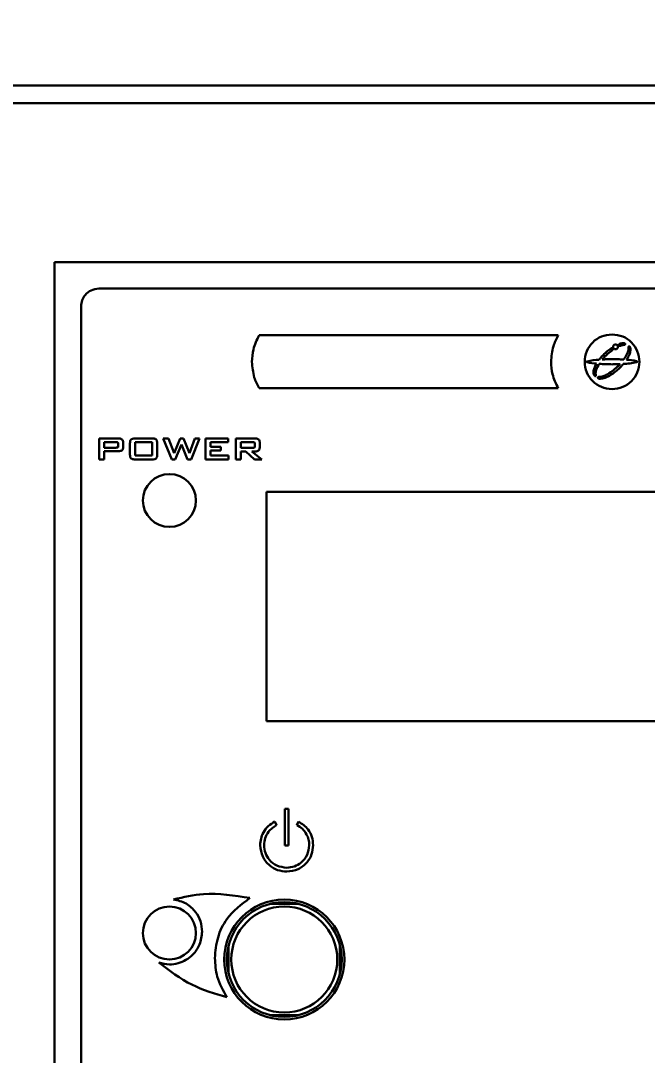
# Model space of a CAD drawing. Header units: millimetres. Extents: x 8 to 774, y 1 to 562.
# Drawn here: x 97.7 to 133.2, y 347.1 to 405.7 of the extents above; entities that cross this region are included whole.
import ezdxf

# ---------------------------------------------------------------- set-up
doc = ezdxf.new("R2010")
doc.units = ezdxf.units.MM
doc.layers.get('0').update_dxf_attribs({"lineweight": 9})
doc.layers.get('Defpoints').update_dxf_attribs({"lineweight": 9})
doc.layers.add('2KD_寸法１', color=7, linetype='Continuous', lineweight=15)
doc.layers.add('2KD_寸法１ @ 2', color=7, linetype='Continuous', lineweight=15)
doc.styles.get("Standard").update_dxf_attribs({"font": 'simplex.shx', "width": 0.8, "bigfont": 'extfont.shx'})
doc.dimstyles.new('KD-STD', dxfattribs={"dimscale": 0, "dimtxt": 2.5, "dimasz": 2.5, "dimexe": 1, "dimexo": 1, "dimgap": 1, "dimtad": 1, "dimdsep": 46, "dimtxsty": 'Standard', "dimblk": 'OPEN30', "dimcen": 0, "dimadec": 0, "dimazin": 0, "dimtfac": 1, "dimtmove": 0, "dimatfit": 3, "dimldrblk": 'OPEN30', "dimfxl": 1, "dimtfill": 1, "dimtolj": 1, "dimtzin": 0, "dimlwd": 15, "dimlwe": 15, "dimarcsym": 0})

# ---------------------------------------------------------------- blocks, each defined once
blk = doc.blocks.new('_Open30')
at = {"lineweight": -2}
for p, q in [((-1, 0.268), (0, 0)), ((0, 0), (-1, -0.268)), ((0, 0), (-1, 0))]:
    blk.add_line(p, q, dxfattribs=at)
blk = doc.blocks.new('*D29')
at = {"layer": '2KD_寸法１', "color": 0, "lineweight": 15}
for p, q in [((49.89, 401.997), (49.89, 434.441)), ((169.89, 401.997), (169.89, 434.441)), ((54.89, 432.441), (164.89, 432.441))]:
    blk.add_line(p, q, dxfattribs=at)
at = {"layer": 'Defpoints', "color": 0}
for p in [(169.89, 432.441), (49.89, 399.997), (169.89, 399.997)]:
    blk.add_point(p, dxfattribs=at)
at = {"layer": '2KD_寸法１', "color": 0, "lineweight": 15, "xscale": 5, "yscale": 5, "zscale": 5, "rotation": 180}
blk.add_blockref('_Open30', (49.89, 432.441), dxfattribs=at)
at = {"layer": '2KD_寸法１', "color": 0, "lineweight": 15, "xscale": 5, "yscale": 5, "zscale": 5}
blk.add_blockref('_Open30', (169.89, 432.441), dxfattribs=at)
at = {"layer": '2KD_寸法１', "color": 0, "insert": (109.89, 436.941), "char_height": 5, "attachment_point": 5, "bg_fill": 3, "box_fill_scale": 1.1, "bg_fill_color": 9, "bg_fill_true_color": 13158600, "bg_fill_transparency": 4391254}
blk.add_mtext('\\A1;120', dxfattribs=at)
blk = doc.blocks.new('A$C54D20959')
at = {"color": 7, "linetype": 'Continuous', "lineweight": 30}
for p, q in [((-58, 0), (58, 0)), ((-58, -1), (58, -1)), ((49.75, -10), (-10.25, -10)), ((-10.25, -10), (-10.25, -90)), ((47.251, -11.5), (-7.749, -11.5)), ((-8.75, -12.5), (-8.749, -87.501)), ((18.253, -14.144), (1.326, -14.144)), ((22.007, -14.683), (22.016, -14.683)), ((22.016, -14.683), (22.023, -14.677)), ((22.225, -14.81), (22.223, -14.817)), ((22.223, -14.817), (22.225, -14.823)), ((20.392, -16.414), (20.388, -16.404)), ((20.389, -16.423), (20.392, -16.414)), ((20.545, -16.599), (20.55, -16.603)), ((20.55, -16.603), (20.557, -16.603)), ((1.326, -17.144), (18.253, -17.144)), ((-7.726, -19.985), (-7.726, -21.178)), ((-6.651, -19.985), (-7.726, -19.985)), ((-7.439, -20.19), (-7.439, -20.507)), ((-6.775, -20.19), (-7.439, -20.19)), ((-7.439, -20.507), (-6.775, -20.507)), ((-6.643, -20.41), (-6.643, -20.286)), ((-6.371, -20.481), (-6.371, -20.216)), ((-5.982, -20.266), (-5.982, -20.896)), ((-4.73, -20.204), (-5.692, -20.204)), ((-5.692, -20.204), (-5.692, -20.949)), ((-4.749, -19.985), (-5.672, -19.985)), ((-4.73, -20.949), (-4.73, -20.204)), ((-4.439, -20.896), (-4.439, -20.266)), ((-3.795, -19.985), (-4.1, -19.985)), ((-4.1, -19.985), (-3.615, -21.178)), ((-3.483, -20.817), (-3.795, -19.985)), ((-3.146, -19.985), (-3.483, -20.817)), ((-3.415, -21.178), (-3.065, -20.335)), ((-2.947, -19.985), (-3.146, -19.985)), ((-3.065, -20.335), (-2.721, -21.178)), ((-2.613, -20.817), (-2.947, -19.985)), ((-2.306, -19.985), (-2.613, -20.817)), ((-2.522, -21.178), (-2.043, -19.985)), ((-2.043, -19.985), (-2.306, -19.985)), ((-0.429, -19.985), (-1.709, -19.985)), ((-1.709, -19.985), (-1.709, -21.178)), ((-1.416, -20.456), (-1.416, -20.195)), ((-1.416, -20.195), (-0.429, -20.195)), ((-0.841, -20.456), (-1.416, -20.456)), ((-0.841, -20.661), (-0.841, -20.456)), ((-0.429, -20.195), (-0.429, -19.985)), ((0.007, -19.985), (0.007, -21.178)), ((1.081, -19.985), (0.007, -19.985)), ((0.293, -20.19), (0.293, -20.521)), ((0.957, -20.19), (0.293, -20.19)), ((1.09, -20.424), (1.09, -20.286)), ((1.361, -20.497), (1.361, -20.216)), ((-7.439, -21.178), (-7.439, -20.712)), ((-7.439, -20.712), (-6.651, -20.712)), ((-5.692, -20.949), (-4.73, -20.949)), ((-1.416, -20.955), (-1.416, -20.661)), ((-1.416, -20.661), (-0.841, -20.661)), ((-0.414, -20.955), (-1.416, -20.955)), ((-0.414, -21.178), (-0.414, -20.955)), ((0.293, -20.521), (0.957, -20.521)), ((0.293, -21.178), (0.293, -20.726)), ((0.293, -20.726), (0.567, -20.726)), ((0.567, -20.726), (1.068, -21.178)), ((1.485, -21.178), (0.917, -20.726)), ((0.917, -20.726), (1.081, -20.726)), ((-7.726, -21.178), (-7.439, -21.178)), ((-5.672, -21.178), (-4.749, -21.178)), ((-3.615, -21.178), (-3.415, -21.178)), ((-2.721, -21.178), (-2.522, -21.178)), ((-1.709, -21.178), (-0.414, -21.178)), ((0.007, -21.178), (0.293, -21.178)), ((1.068, -21.178), (1.485, -21.178)), ((33.248, -23.001), (1.749, -23.001)), ((1.749, -23.001), (1.749, -35.999)), ((1.749, -35.999), (33.248, -35.999)), ((2.998, -40.967), (2.776, -40.967)), ((2.776, -40.967), (2.776, -43.05)), ((2.998, -43.05), (2.998, -40.967)), ((2.316, -41.881), (2.217, -41.683)), ((3.558, -41.683), (3.458, -41.881)), ((2.776, -43.05), (2.998, -43.05)), ((3.55, -46.35), (1.95, -46.35)), ((-0.4, -48.7), (-0.4, -50.3)), ((5.9, -50.3), (5.9, -48.7)), ((1.95, -52.65), (3.55, -52.65))]:
    blk.add_line(p, q, dxfattribs=at)
for centre, radius in [((-3.75, -23.5), 1.5), ((2.75, -49.5), 3.4), ((2.75, -49.5), 3.25), ((-3.75, -48), 1.5), ((2.75, -49.5), 3)]:
    blk.add_circle(centre, radius, dxfattribs=at)
for points, knots in [([(-7.749, -11.5), (-7.898, -11.519), (-8.191, -11.557), (-8.517, -11.824), (-8.714, -12.151), (-8.738, -12.382), (-8.75, -12.5)], [0, 0, 0, 0, 0.283704, 0.55793, 0.775041, 1, 1, 1, 1]), ([(1.326, -14.144), (1.199, -14.406), (0.968, -14.881), (0.936, -15.408), (0.922, -15.644)], [0, 0, 0, 0, 0.551147, 1, 1, 1, 1]), ([(17.849, -15.644), (17.872, -15.345), (17.912, -14.817), (18.15, -14.347), (18.253, -14.144)], [0, 0, 0, 0, 0.567644, 1, 1, 1, 1]), ([(21.3, -14.092), (21.094, -14.116), (20.688, -14.163), (20.178, -14.522), (19.833, -15.029), (19.71, -15.642), (19.833, -16.255), (20.178, -16.762), (20.688, -17.12), (21.094, -17.167), (21.3, -17.191)], [0, 0, 0, 0, 0.127209, 0.250008, 0.37281, 0.500024, 0.627226, 0.750008, 0.872793, 1, 1, 1, 1]), ([(21.3, -17.191), (21.507, -17.167), (21.913, -17.12), (22.423, -16.762), (22.768, -16.255), (22.891, -15.642), (22.768, -15.029), (22.423, -14.522), (21.913, -14.163), (21.507, -14.116), (21.3, -14.092)], [0, 0, 0, 0, 0.127182, 0.249965, 0.372759, 0.499976, 0.627206, 0.750019, 0.872816, 1, 1, 1, 1]), ([(21.693, -14.646), (21.689, -14.656), (21.684, -14.672), (21.679, -14.693), (21.681, -14.704), (21.682, -14.709)], [0, 0, 0, 0, 0.513761, 0.764238, 1, 1, 1, 1]), ([(21.828, -14.602), (21.793, -14.608), (21.755, -14.615), (21.714, -14.639), (21.702, -14.643), (21.693, -14.646)], [0, 0, 0, 0, 0.726622, 0.819722, 1, 1, 1, 1]), ([(22.045, -14.628), (22.044, -14.626), (22.042, -14.621), (22.035, -14.614), (22.025, -14.607), (22.007, -14.599), (21.971, -14.589), (21.91, -14.586), (21.858, -14.596), (21.828, -14.602)], [0, 0, 0, 0, 0.031432, 0.069919, 0.116702, 0.203883, 0.313003, 0.602557, 1, 1, 1, 1]), ([(22.023, -14.677), (22.028, -14.673), (22.036, -14.665), (22.044, -14.652), (22.047, -14.639), (22.045, -14.632), (22.045, -14.628)], [0, 0, 0, 0, 0.331262, 0.606198, 0.802492, 1, 1, 1, 1]), ([(20.862, -15.195), (20.802, -15.255), (20.697, -15.36), (20.604, -15.476), (20.565, -15.525)], [0, 0, 0, 0, 0.577016, 1, 1, 1, 1]), ([(21.253, -14.878), (21.177, -14.932), (21.04, -15.03), (20.917, -15.144), (20.862, -15.195)], [0, 0, 0, 0, 0.556972, 1, 1, 1, 1]), ([(20.98, -15.262), (21.042, -15.204), (21.152, -15.103), (21.272, -15.014), (21.325, -14.976)], [0, 0, 0, 0, 0.565357, 1, 1, 1, 1]), ([(21.335, -14.902), (21.331, -14.897), (21.324, -14.887), (21.306, -14.88), (21.285, -14.875), (21.269, -14.874), (21.258, -14.876), (21.254, -14.877), (21.253, -14.878)], [0, 0, 0, 0, 0.198412, 0.412832, 0.63243, 0.881379, 0.951651, 1, 1, 1, 1]), ([(21.325, -14.976), (21.325, -14.975), (21.327, -14.974), (21.328, -14.972), (21.33, -14.967), (21.334, -14.955), (21.337, -14.937), (21.338, -14.92), (21.337, -14.908), (21.336, -14.904), (21.335, -14.902)], [0, 0, 0, 0, 0.027888, 0.064486, 0.109591, 0.24424, 0.542141, 0.833312, 0.926097, 1, 1, 1, 1]), ([(21.495, -14.659), (21.477, -14.661), (21.44, -14.665), (21.395, -14.697), (21.364, -14.742), (21.353, -14.797), (21.364, -14.852), (21.395, -14.897), (21.44, -14.929), (21.477, -14.933), (21.495, -14.935)], [0, 0, 0, 0, 0.126756, 0.2497, 0.372798, 0.50013, 0.626972, 0.750105, 0.873209, 1, 1, 1, 1]), ([(21.495, -14.935), (21.514, -14.933), (21.55, -14.929), (21.596, -14.897), (21.626, -14.851), (21.637, -14.797), (21.626, -14.742), (21.596, -14.697), (21.55, -14.665), (21.514, -14.661), (21.495, -14.659)], [0, 0, 0, 0, 0.127923, 0.25083, 0.373409, 0.499869, 0.626836, 0.749363, 0.872111, 1, 1, 1, 1]), ([(21.682, -14.709), (21.684, -14.713), (21.69, -14.724), (21.713, -14.736), (21.731, -14.743), (21.744, -14.748)], [0, 0, 0, 0, 0.213985, 0.47051, 1, 1, 1, 1]), ([(21.744, -14.748), (21.796, -14.727), (21.881, -14.692), (21.972, -14.685), (22.007, -14.683)], [0, 0, 0, 0, 0.612371, 1, 1, 1, 1]), ([(22.232, -14.896), (22.227, -14.946), (22.214, -15.057), (22.125, -15.27), (22.028, -15.419), (21.964, -15.516)], [0, 0, 0, 0, 0.219456, 0.488408, 1, 1, 1, 1]), ([(22.117, -15.527), (22.164, -15.455), (22.244, -15.332), (22.296, -15.195), (22.317, -15.14)], [0, 0, 0, 0, 0.593079, 1, 1, 1, 1]), ([(22.26, -14.768), (22.255, -14.769), (22.246, -14.772), (22.233, -14.787), (22.228, -14.801), (22.225, -14.81)], [0, 0, 0, 0, 0.244466, 0.502835, 1, 1, 1, 1]), ([(22.225, -14.823), (22.227, -14.836), (22.232, -14.86), (22.232, -14.884), (22.232, -14.896)], [0, 0, 0, 0, 0.541823, 1, 1, 1, 1]), ([(22.299, -14.78), (22.294, -14.776), (22.287, -14.77), (22.275, -14.767), (22.266, -14.766), (22.262, -14.767), (22.26, -14.768)], [0, 0, 0, 0, 0.382864, 0.6743, 0.856359, 1, 1, 1, 1]), ([(22.317, -15.14), (22.328, -15.088), (22.348, -14.999), (22.344, -14.893), (22.329, -14.832), (22.316, -14.801), (22.304, -14.786), (22.299, -14.78)], [0, 0, 0, 0, 0.428621, 0.729718, 0.845014, 0.934424, 1, 1, 1, 1]), ([(0.922, -15.644), (0.945, -15.943), (0.985, -16.47), (1.223, -16.941), (1.326, -17.144)], [0, 0, 0, 0, 0.567626, 1, 1, 1, 1]), ([(18.253, -17.144), (18.126, -16.882), (17.895, -16.407), (17.863, -15.88), (17.849, -15.644)], [0, 0, 0, 0, 0.551139, 1, 1, 1, 1]), ([(20.565, -15.525), (20.343, -15.543), (20.108, -15.562), (19.878, -15.626), (19.862, -15.633), (19.858, -15.636), (19.857, -15.637), (19.857, -15.638), (19.857, -15.638), (19.856, -15.639)], [0, 0, 0, 0, 0.922076, 0.977335, 0.992477, 0.995257, 0.997456, 0.99883, 1, 1, 1, 1]), ([(19.856, -15.639), (19.857, -15.639), (19.857, -15.64), (19.858, -15.642), (19.861, -15.646), (19.873, -15.654), (20.052, -15.716), (20.24, -15.73), (20.416, -15.744)], [0, 0, 0, 0, 0.00301, 0.006412, 0.010409, 0.026958, 0.083156, 1, 1, 1, 1]), ([(20.416, -15.744), (20.349, -15.875), (20.26, -16.046), (20.242, -16.282), (20.267, -16.365), (20.279, -16.404)], [0, 0, 0, 0, 0.626827, 0.823438, 1, 1, 1, 1]), ([(20.388, -16.404), (20.38, -16.378), (20.362, -16.319), (20.374, -16.213), (20.424, -16.017), (20.509, -15.869), (20.572, -15.758)], [0, 0, 0, 0, 0.118809, 0.267725, 0.449667, 1, 1, 1, 1]), ([(20.572, -15.758), (20.702, -15.767), (20.943, -15.784), (21.185, -15.786), (21.297, -15.787)], [0, 0, 0, 0, 0.537225, 1, 1, 1, 1]), ([(20.749, -15.512), (20.789, -15.464), (20.862, -15.377), (20.943, -15.298), (20.98, -15.262)], [0, 0, 0, 0, 0.549234, 1, 1, 1, 1]), ([(21.297, -15.494), (21.191, -15.495), (21.009, -15.497), (20.826, -15.507), (20.749, -15.512)], [0, 0, 0, 0, 0.577601, 1, 1, 1, 1]), ([(21.964, -15.516), (21.844, -15.509), (21.622, -15.496), (21.399, -15.495), (21.297, -15.494)], [0, 0, 0, 0, 0.537264, 1, 1, 1, 1]), ([(21.297, -15.787), (21.384, -15.786), (21.536, -15.785), (21.688, -15.778), (21.753, -15.774)], [0, 0, 0, 0, 0.571679, 1, 1, 1, 1]), ([(21.753, -15.774), (21.727, -15.802), (21.682, -15.85), (21.634, -15.897), (21.613, -15.918)], [0, 0, 0, 0, 0.556335, 1, 1, 1, 1]), ([(21.677, -16.039), (21.729, -15.988), (21.819, -15.899), (21.902, -15.804), (21.937, -15.763)], [0, 0, 0, 0, 0.572056, 1, 1, 1, 1]), ([(21.937, -15.763), (22.187, -15.745), (22.452, -15.727), (22.712, -15.656), (22.73, -15.648), (22.735, -15.644), (22.736, -15.643), (22.737, -15.642), (22.737, -15.641), (22.737, -15.641)], [0, 0, 0, 0, 0.919587, 0.976228, 0.991913, 0.994843, 0.997189, 0.998691, 1, 1, 1, 1]), ([(22.737, -15.641), (22.737, -15.64), (22.736, -15.637), (22.733, -15.633), (22.719, -15.623), (22.52, -15.553), (22.312, -15.54), (22.117, -15.527)], [0, 0, 0, 0, 0.004929, 0.010901, 0.027663, 0.083818, 1, 1, 1, 1]), ([(20.279, -16.404), (20.292, -16.419), (20.31, -16.438), (20.34, -16.453), (20.354, -16.452), (20.36, -16.452)], [0, 0, 0, 0, 0.592903, 0.804497, 1, 1, 1, 1]), ([(21.613, -15.918), (21.41, -16.091), (21.145, -16.317), (20.763, -16.485), (20.618, -16.495), (20.554, -16.499)], [0, 0, 0, 0, 0.64726, 0.844535, 1, 1, 1, 1]), ([(20.557, -16.603), (20.649, -16.6), (20.857, -16.593), (21.253, -16.403), (21.508, -16.184), (21.677, -16.039)], [0, 0, 0, 0, 0.214133, 0.481643, 1, 1, 1, 1]), ([(20.36, -16.452), (20.364, -16.45), (20.371, -16.448), (20.382, -16.439), (20.386, -16.429), (20.389, -16.423)], [0, 0, 0, 0, 0.272783, 0.544108, 1, 1, 1, 1]), ([(20.501, -16.531), (20.5, -16.538), (20.499, -16.554), (20.517, -16.578), (20.534, -16.591), (20.545, -16.599)], [0, 0, 0, 0, 0.260186, 0.534334, 1, 1, 1, 1]), ([(20.554, -16.499), (20.547, -16.5), (20.536, -16.501), (20.521, -16.506), (20.511, -16.513), (20.504, -16.522), (20.502, -16.528), (20.501, -16.531)], [0, 0, 0, 0, 0.297708, 0.524492, 0.701265, 0.867443, 1, 1, 1, 1]), ([(-6.671, -20.212), (-6.677, -20.208), (-6.691, -20.199), (-6.727, -20.191), (-6.756, -20.191), (-6.775, -20.19)], [0, 0, 0, 0, 0.204992, 0.463149, 1, 1, 1, 1]), ([(-6.775, -20.507), (-6.751, -20.506), (-6.721, -20.505), (-6.686, -20.495), (-6.676, -20.488), (-6.671, -20.485)], [0, 0, 0, 0, 0.654321, 0.84259, 1, 1, 1, 1]), ([(-6.643, -20.286), (-6.643, -20.277), (-6.643, -20.261), (-6.65, -20.239), (-6.659, -20.223), (-6.667, -20.216), (-6.671, -20.212)], [0, 0, 0, 0, 0.327303, 0.607984, 0.807082, 1, 1, 1, 1]), ([(-6.671, -20.485), (-6.666, -20.48), (-6.656, -20.471), (-6.644, -20.445), (-6.643, -20.424), (-6.643, -20.41)], [0, 0, 0, 0, 0.246041, 0.507773, 1, 1, 1, 1]), ([(-6.436, -20.039), (-6.45, -20.03), (-6.481, -20.009), (-6.554, -19.988), (-6.612, -19.986), (-6.651, -19.985)], [0, 0, 0, 0, 0.224248, 0.486719, 1, 1, 1, 1]), ([(-6.437, -20.658), (-6.426, -20.646), (-6.402, -20.623), (-6.376, -20.562), (-6.373, -20.513), (-6.371, -20.481)], [0, 0, 0, 0, 0.24603, 0.50932, 1, 1, 1, 1]), ([(-6.371, -20.216), (-6.372, -20.195), (-6.374, -20.156), (-6.39, -20.091), (-6.419, -20.058), (-6.436, -20.039)], [0, 0, 0, 0, 0.326812, 0.609107, 1, 1, 1, 1]), ([(-5.919, -20.044), (-5.93, -20.057), (-5.954, -20.086), (-5.978, -20.163), (-5.981, -20.224), (-5.982, -20.266)], [0, 0, 0, 0, 0.217369, 0.475935, 1, 1, 1, 1]), ([(-5.672, -19.985), (-5.729, -19.986), (-5.802, -19.989), (-5.884, -20.017), (-5.908, -20.036), (-5.919, -20.044)], [0, 0, 0, 0, 0.652472, 0.840749, 1, 1, 1, 1]), ([(-4.502, -20.044), (-4.516, -20.033), (-4.549, -20.01), (-4.634, -19.988), (-4.703, -19.986), (-4.749, -19.985)], [0, 0, 0, 0, 0.203953, 0.461136, 1, 1, 1, 1]), ([(-4.439, -20.266), (-4.441, -20.215), (-4.444, -20.149), (-4.474, -20.075), (-4.493, -20.054), (-4.502, -20.044)], [0, 0, 0, 0, 0.640557, 0.831602, 1, 1, 1, 1]), ([(1.061, -20.212), (1.055, -20.208), (1.041, -20.199), (1.005, -20.191), (0.977, -20.191), (0.957, -20.19)], [0, 0, 0, 0, 0.204993, 0.463147, 1, 1, 1, 1]), ([(0.957, -20.521), (0.981, -20.52), (1.011, -20.519), (1.046, -20.509), (1.057, -20.502), (1.061, -20.499)], [0, 0, 0, 0, 0.654321, 0.842591, 1, 1, 1, 1]), ([(1.09, -20.286), (1.089, -20.277), (1.089, -20.261), (1.083, -20.239), (1.073, -20.223), (1.065, -20.216), (1.061, -20.212)], [0, 0, 0, 0, 0.327301, 0.607981, 0.807116, 1, 1, 1, 1]), ([(1.061, -20.499), (1.066, -20.494), (1.077, -20.484), (1.088, -20.459), (1.089, -20.438), (1.09, -20.424)], [0, 0, 0, 0, 0.246042, 0.507774, 1, 1, 1, 1]), ([(1.295, -20.039), (1.281, -20.03), (1.25, -20.009), (1.178, -19.988), (1.12, -19.986), (1.081, -19.985)], [0, 0, 0, 0, 0.226055, 0.488597, 1, 1, 1, 1]), ([(1.361, -20.216), (1.36, -20.195), (1.359, -20.156), (1.342, -20.091), (1.312, -20.058), (1.295, -20.039)], [0, 0, 0, 0, 0.326456, 0.608757, 1, 1, 1, 1]), ([(1.295, -20.672), (1.306, -20.661), (1.33, -20.638), (1.356, -20.578), (1.359, -20.529), (1.361, -20.497)], [0, 0, 0, 0, 0.246788, 0.509752, 1, 1, 1, 1]), ([(-6.651, -20.712), (-6.603, -20.711), (-6.526, -20.71), (-6.461, -20.672), (-6.437, -20.658)], [0, 0, 0, 0, 0.629741, 1, 1, 1, 1]), ([(-5.982, -20.896), (-5.98, -20.947), (-5.978, -21.013), (-5.947, -21.087), (-5.928, -21.109), (-5.919, -21.119)], [0, 0, 0, 0, 0.641033, 0.832158, 1, 1, 1, 1]), ([(-4.503, -21.119), (-4.492, -21.105), (-4.467, -21.076), (-4.443, -20.999), (-4.441, -20.937), (-4.439, -20.896)], [0, 0, 0, 0, 0.217439, 0.47599, 1, 1, 1, 1]), ([(1.081, -20.726), (1.129, -20.725), (1.206, -20.724), (1.271, -20.686), (1.295, -20.672)], [0, 0, 0, 0, 0.630232, 1, 1, 1, 1]), ([(-5.919, -21.119), (-5.904, -21.129), (-5.872, -21.153), (-5.787, -21.174), (-5.718, -21.176), (-5.672, -21.178)], [0, 0, 0, 0, 0.206866, 0.464508, 1, 1, 1, 1]), ([(-4.749, -21.178), (-4.693, -21.176), (-4.62, -21.174), (-4.538, -21.145), (-4.514, -21.127), (-4.503, -21.119)], [0, 0, 0, 0, 0.651763, 0.84035, 1, 1, 1, 1]), ([(2.217, -41.683), (2.086, -41.763), (1.825, -41.924), (1.568, -42.275), (1.414, -42.649), (1.396, -42.897), (1.387, -43.023)], [0, 0, 0, 0, 0.276079, 0.551851, 0.772177, 1, 1, 1, 1]), ([(1.609, -43.023), (1.622, -42.887), (1.647, -42.621), (1.868, -42.19), (2.146, -41.998), (2.316, -41.881)], [0, 0, 0, 0, 0.28887, 0.567665, 1, 1, 1, 1]), ([(3.458, -41.881), (3.569, -41.95), (3.791, -42.087), (4.011, -42.386), (4.142, -42.704), (4.157, -42.915), (4.164, -43.023)], [0, 0, 0, 0, 0.276278, 0.551991, 0.772213, 1, 1, 1, 1]), ([(4.387, -43.023), (4.372, -42.864), (4.343, -42.552), (4.084, -42.045), (3.757, -41.82), (3.558, -41.683)], [0, 0, 0, 0, 0.288892, 0.567733, 1, 1, 1, 1]), ([(1.387, -43.023), (1.416, -43.246), (1.473, -43.686), (1.874, -44.174), (2.363, -44.469), (2.71, -44.505), (2.887, -44.523)], [0, 0, 0, 0, 0.283695, 0.557971, 0.775103, 1, 1, 1, 1]), ([(2.887, -44.301), (2.697, -44.276), (2.323, -44.227), (1.907, -43.886), (1.655, -43.469), (1.624, -43.173), (1.609, -43.023)], [0, 0, 0, 0, 0.283705, 0.557881, 0.774993, 1, 1, 1, 1]), ([(4.164, -43.023), (4.14, -43.213), (4.091, -43.587), (3.75, -44.003), (3.333, -44.255), (3.038, -44.285), (2.887, -44.301)], [0, 0, 0, 0, 0.283723, 0.557859, 0.774938, 1, 1, 1, 1]), ([(2.887, -44.523), (3.11, -44.494), (3.55, -44.437), (4.038, -44.036), (4.334, -43.547), (4.369, -43.2), (4.387, -43.023)], [0, 0, 0, 0, 0.283679, 0.557944, 0.775071, 1, 1, 1, 1]), ([(0.803, -46.013), (-0.074, -45.874), (-1.525, -45.643), (-2.951, -45.966), (-3.516, -46.093)], [0, 0, 0, 0, 0.604113, 1, 1, 1, 1]), ([(-3.516, -46.093), (-3.271, -46.154), (-2.787, -46.275), (-2.267, -46.759), (-1.953, -47.326), (-1.916, -47.722), (-1.897, -47.923)], [0, 0, 0, 0, 0.281315, 0.555999, 0.773917, 1, 1, 1, 1]), ([(-1.179, -49.423), (-1.144, -49.027), (-1.073, -48.248), (-0.46, -46.976), (0.325, -46.377), (0.803, -46.013)], [0, 0, 0, 0, 0.289009, 0.568017, 1, 1, 1, 1]), ([(-1.897, -47.923), (-1.926, -48.17), (-1.982, -48.655), (-2.365, -49.199), (-2.806, -49.542), (-3.257, -49.73), (-3.789, -49.811), (-4.148, -49.719), (-4.346, -49.669)], [0, 0, 0, 0, 0.210059, 0.412842, 0.548145, 0.685343, 0.827316, 1, 1, 1, 1]), ([(-4.346, -49.669), (-3.745, -50.129), (-2.581, -51.022), (-1.175, -51.437), (-0.495, -51.637)], [0, 0, 0, 0, 0.516145, 1, 1, 1, 1]), ([(-0.495, -51.637), (-0.71, -51.257), (-1.101, -50.567), (-1.155, -49.777), (-1.179, -49.423)], [0, 0, 0, 0, 0.550542, 1, 1, 1, 1])]:
    blk.add_open_spline(points, degree=3, knots=knots, dxfattribs=at)

msp = doc.modelspace()

# ---------------------------------------------------------------- dimensions: what is measured, and where the dimension line sits
at = {"layer": '2KD_寸法１ @ 2'}
dim = msp.add_linear_dim(base=(169.89, 432.441), p1=(49.89, 399.997), p2=(169.89, 399.997), dimstyle='KD-STD', override={"dimscale": 2, "dimtix": 0, "dimtofl": 1, "dimtmove": 0, "dimatfit": 3}, dxfattribs=at)
dim.commit()
dim.dimension.update_dxf_attribs({"geometry": '*D29', "text_midpoint": (109.89, 436.941)})

# ---------------------------------------------------------------- next in the draw order: block references
msp.add_blockref('A$C54D20959', (109.89, 401.997))

doc.saveas('drawing.dxf')
